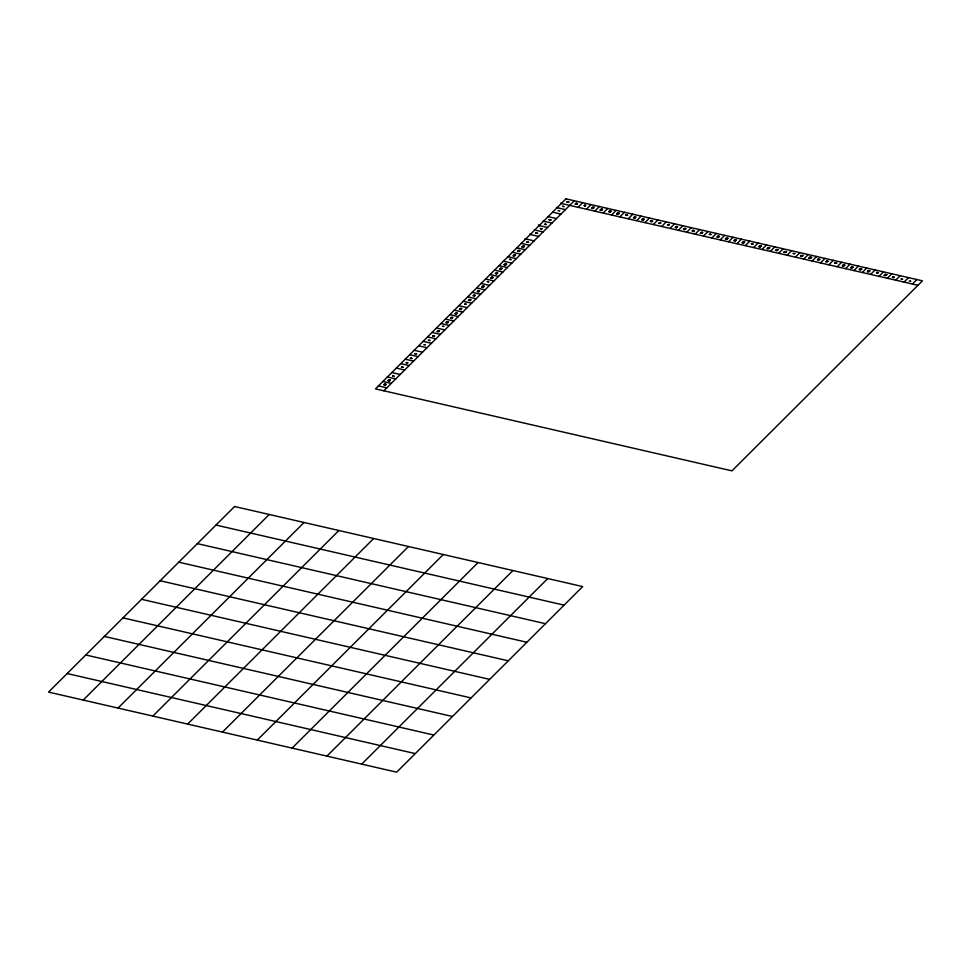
<?xml version="1.0" encoding="UTF-8"?>
<svg xmlns="http://www.w3.org/2000/svg" width="971" height="971" viewBox="0 0 971 971"><rect width="100%" height="100%" fill="white"/><g stroke="black" fill="none" stroke-linecap="round" stroke-linejoin="round"><path stroke-width="1.46" d="M407.796 362.863L406.667 363.069M497.091 273.761L495.987 274.004M610.468 211.945L609.327 212.151M727.959 238.344L726.891 238.526M736.346 240.225L735.241 240.444M744.66 242.192L743.337 242.677M753.059 244.049L751.93 244.279M761.41 245.991L760.123 246.755M769.76 247.908L768.935 248.333M777.395 250.554L776.266 250.773M778.111 249.838L777.346 250.336M786.474 251.756L785.345 251.962M794.824 253.674L793.708 253.892M803.151 255.64L802.058 255.81M860.937 269.768L859.796 269.974M388.036 380.438L389.893 380.486M389.929 380.681L388.121 380.656M432.678 335.905L434.535 335.942M434.583 336.124L432.763 336.112M477.319 291.361L479.189 291.397M479.225 291.603L477.368 291.543M521.973 246.816L523.83 246.865M523.867 247.059L522.058 247.035M566.979 201.919L568.836 201.956M568.885 202.162L567.052 202.114M641.807 219.58L643.676 219.616M643.712 219.822L641.855 219.749M725.361 238.793L727.218 238.83M727.267 239.012L725.422 238.987M808.904 258.007L810.773 258.055M810.809 258.25L808.977 258.201M892.458 277.221L894.315 277.269M894.352 277.463L892.507 277.403M392.502 375.983L393.68 375.789M437.144 331.439L438.322 331.245M481.786 286.906L482.975 286.7M526.804 241.997L527.981 241.803M633.456 217.65L634.646 217.455M717.011 236.863L718.188 236.669M800.553 256.077L801.743 255.883M884.108 275.303L885.285 275.096M423.744 344.79L424.618 344.717M437.86 330.71L438.734 330.638M442.327 326.256L443.201 326.183M446.794 321.802L447.667 321.729M451.26 317.347L452.134 317.274M455.727 312.893L456.601 312.82M460.181 308.438L461.067 308.365M464.648 303.984L465.522 303.911M468.386 300.257L469.272 300.185M469.114 299.529L469.988 299.456M473.581 295.075L474.455 295.002M478.048 290.62L478.921 290.547M513.04 255.713L513.914 255.64M558.046 210.816L558.92 210.743M574.966 204.189L575.839 204.116M658.52 223.403L659.394 223.33M742.062 242.616L742.936 242.544M825.617 261.842L826.491 261.769M909.159 281.056L910.033 280.983M525.068 238.805L534.147 240.844M529.875 234.011L530.506 234.217M534.293 229.605L535.033 229.702M538.759 225.151L539.026 225.138M543.262 220.648L543.966 220.793M525.335 238.781L525.954 238.757M538.517 225.915L539.16 225.393M543.529 221.23L552.001 223.027M560.983 203.509L561.602 203.073M383.691 384.783L385.438 385.135L384.249 384.577M428.345 340.238L430.092 340.59L428.891 340.044M472.986 295.706L474.734 296.058L473.532 295.5M482.648 286.069L484.395 286.421L483.194 285.875M487.102 281.614L488.85 281.966L487.66 281.42M491.569 277.16L493.317 277.512L492.115 276.966M496.035 272.705L497.783 273.057L496.582 272.511M500.502 268.251L502.25 268.603L501.048 268.057M504.969 263.796L506.716 264.148L505.515 263.602M509.435 259.342L511.183 259.694L509.981 259.148M513.89 254.888L515.637 255.239L514.448 254.693M517.64 251.161L519.388 251.513L518.186 250.967M518.356 250.433L520.104 250.785L518.902 250.239M522.823 245.991L524.571 246.331L523.369 245.784M562.525 206.325L564.2 206.799M411.546 358.153L410.187 358.36L411.279 358.105M456.188 313.609L454.829 313.815L455.921 313.56M500.83 269.064L499.482 269.27L500.575 269.028M545.848 224.167L544.488 224.374L545.581 224.119M389.881 379.94L390.099 379.989M425.444 344.923L425.019 344.851M439.56 330.844L439.135 330.771M444.026 326.39L443.626 326.305M448.493 321.935L448.092 321.85M452.947 317.481L452.583 317.396M457.414 313.026L457.05 312.941M461.88 308.572L461.541 308.475M466.347 304.117L465.983 304.032M470.085 300.391C469.199 301.75 472.27 298.752 470.389 299.59M475.28 295.208L474.88 295.135M479.747 290.754L479.346 290.681M514.739 255.846L514.339 255.774M559.745 210.938L559.405 210.853M390.366 380.219L389.128 379.77M383.836 390.791L574.334 200.754M576.665 204.323L576.301 204.238M83.3 699.994L269.173 514.557M578.218 207.139L582.685 202.684M584.748 206.131C582.564 204.675 587.552 205.585 584.918 205.876M586.569 209.056L591.036 204.602M592.808 208.267L592.055 208.097M593.269 207.806C590.938 206.811 596.218 207.224 593.026 208.316M593.293 208.547L591.582 208.158L593.487 207.855M594.932 210.974L599.398 206.52M601.219 209.942L599.872 210.149L600.964 209.906M601.522 209.991C604.387 209.141 599.095 208.716 601.838 209.906M603.282 212.892L607.749 208.449M611.633 214.822L616.1 210.367M118.11 708.005L303.984 522.568M619.996 216.739L624.462 212.285M628.346 218.657L632.813 214.203M634.985 217.71C637.886 216.776 632.376 216.521 635.265 217.468M636.709 220.587L641.163 216.132M643.724 218.827L642.365 219.033L643.457 218.791M645.06 222.505L649.526 218.05M152.92 716.003L338.794 530.579M650.291 221.388L652.039 221.74L650.849 221.182M652.075 220.757L650.728 220.963L651.808 220.708M653.41 224.422L657.877 219.968M660.426 222.675L659.078 222.881L660.171 222.626M660.207 223.536L659.843 223.451M661.773 226.352L666.227 221.898M668.788 224.592L667.429 224.799L668.521 224.556M668.291 225.345L669.444 224.932M670.124 228.27L674.59 223.816M677.139 226.522L675.792 226.729L676.872 226.474M676.836 227.772L675.136 227.372L677.794 226.862M678.474 230.188L682.941 225.733M187.731 724.014L373.604 538.577M684.773 229.156L683.414 229.362L684.506 229.12M685.502 228.44L684.142 228.646L685.235 228.391M686.837 232.118L691.303 227.663M693.852 230.358L692.493 230.564L693.585 230.321M695.187 234.035L699.654 229.581M700.856 232.482L702.203 232.287M700.965 232.688L700.492 233.149A2.889 1.469 -3.3 0 1 702.312 233.125L702.13 233.307A2.889 1.469 -3.3 0 0 700.322 233.295L701.936 232.239M703.538 235.953L708.005 231.499M710.566 234.205L709.206 234.412L710.299 234.157M711.901 237.883L716.367 233.428M718.916 236.123L717.557 236.329L718.649 236.087M222.541 732.025L408.415 546.588M720.251 239.801L724.718 235.346M728.602 241.718L733.069 237.264M733.845 240.602L735.423 241.111L734.392 240.674L734.816 240.153M736.965 243.648L741.431 239.194M743.762 242.75L743.313 243.199L743.895 242.592M745.315 245.566L749.782 241.111M257.351 740.023L443.225 554.599M753.678 247.484L758.133 243.029M759.905 246.707L759.152 246.525M760.39 246.986L758.679 246.598L760.257 246.197M762.029 249.413L766.495 244.959M768.316 248.382L766.969 248.588L768.061 248.333M770.379 251.331L774.846 246.877M778.742 253.249L783.196 248.794M292.174 748.034L478.035 562.597M787.093 255.179L791.559 250.724M795.443 257.097L799.91 252.642M803.806 259.014L808.26 254.56M811.635 257.4L811.477 257.558A2.889 1.469 -3.3 0 0 809.656 257.558L810.3 256.939L809.826 257.412A2.889 1.469 -3.3 0 1 811.647 257.388M812.157 260.944L816.623 256.49M817.388 259.815L819.136 260.167L817.946 259.621M820.507 262.862L824.974 258.407M326.984 756.045L512.858 570.608M827.316 261.964L826.916 261.891M828.87 264.78L833.336 260.325M836.699 263.165L836.541 263.323A2.889 1.469 -3.3 0 0 834.72 263.323L835.363 262.704L834.89 263.177A2.889 1.469 -3.3 0 1 836.711 263.153M837.22 266.709L841.687 262.255M843.447 265.92L842.707 265.738M843.678 265.969L842.233 265.811L843.933 266.2M845.571 268.627L850.038 264.173M851.87 267.595L850.511 267.802L851.603 267.547M853.934 270.545L858.4 266.09M361.795 764.043L547.668 578.619M861.763 268.931L861.605 269.088A2.889 1.469 -3.3 0 0 859.784 269.088L860.427 268.469L859.954 268.943A2.889 1.469 -3.3 0 1 861.775 268.918M862.284 272.475L866.751 268.02M868.062 271.115L867.589 271.589A2.889 1.469 -3.3 0 1 869.409 271.564L869.239 271.734A2.889 1.469 -3.3 0 0 867.419 271.734L868.79 270.399L868.317 270.86A2.889 1.469 -3.3 0 1 870.125 270.836L869.955 271.006A2.889 1.469 -3.3 0 0 868.147 271.006L867.807 271.055M870.635 274.392L875.102 269.938M878.998 276.31L883.464 271.856M886.826 274.696L886.669 274.854A2.889 1.469 -3.3 0 0 884.848 274.854L885.491 274.235L885.018 274.708A2.889 1.469 -3.3 0 1 886.839 274.684M887.348 278.24L891.815 273.786M895.711 280.158L900.166 275.703M900.942 279.029L902.69 279.381L901.489 278.835M904.062 282.076L908.528 277.621M910.859 281.189L910.47 281.105M912.412 283.993L916.879 279.551M546.479 224.519L545.386 224.617M501.424 269.465L500.368 269.525M456.819 313.973L455.775 314.082M412.177 358.505L411.085 358.602M601.85 210.306L600.806 210.416M644.307 219.228L643.263 219.288M652.706 221.109L651.638 221.218M661.02 223.075L660.001 223.136M685.405 229.52L684.312 229.617M686.145 228.78L685.041 228.889M694.508 230.697L693.792 231.122M702.834 232.639L701.766 232.749M711.197 234.569L710.104 234.654M719.547 236.487L718.455 236.584M768.947 248.734L767.867 248.831M852.502 267.96L851.458 268.069M540.228 228.573L542.049 228.658M495.222 273.482L497.043 273.567M528.661 242.289L526.852 242.204M450.58 318.015L452.389 318.1M483.631 287.222L481.859 287.125M405.927 362.559L407.747 362.644M439.013 331.73L437.266 331.694M394.335 376.299L392.575 376.202M608.611 211.642L610.431 211.727M635.325 217.941L633.578 217.905M691.983 231.037L693.415 230.819M718.843 237.179L717.083 237.094M726.126 238.004L727.934 238.089M734.477 239.922L736.297 240.007M742.839 241.84L744.648 241.937M751.19 243.77L752.998 243.855M759.54 245.687L761.361 245.772M767.903 247.605L769.712 247.702M775.526 250.251L776.97 250.033M776.254 249.535L778.062 249.62M784.604 251.453L786.425 251.538M792.967 253.37L794.776 253.467M801.318 255.3L803.138 255.385M802.398 256.405L800.65 256.32M859.08 269.477L860.889 269.562M885.977 275.594L884.229 275.558M541.988 228.998L540.944 229.083M452.292 318.476L451.272 318.512M693.755 231.45L692.772 231.571M469.673 300.318L470.51 300.27M513.865 256.053L513.319 256.065M465.546 304.311L464.939 304.336M742.936 242.956L742.354 242.968M438.734 331.038L437.982 331.147M917.983 285.28L560.655 203.303L561.287 203.509M538.759 225.66L538.82 225.927M675.61 227.311L676.629 227.214M568.29 202.271L567.452 202.102M643.118 219.919L642.28 219.762M523.357 247.168L522.434 247.01M726.721 239.133L725.823 238.975M810.275 258.359L809.426 258.213M478.63 291.713L477.817 291.555M893.769 277.572L892.919 277.415M434.037 336.245L433.163 336.1M389.395 380.79L388.473 380.62M567.501 201.798L568.448 201.968M642.329 219.446L643.275 219.616M522.495 246.695L523.442 246.865M725.883 238.672L726.83 238.842M809.438 257.885L810.372 258.055M477.853 291.239L478.788 291.409M892.98 277.099L893.927 277.269M433.2 335.772L434.146 335.942M388.558 380.316L389.505 380.486M676.314 227.797L676.678 226.971M563.435 206.204L563.229 206.155A1.214 0.619 -3.3 0 1 562.84 206.289M557.16 207.624L556.432 207.527L565.401 209.663M552.584 212.2L560.935 214.118M548.117 216.654L556.468 218.572M547.547 227.481L538.48 225.43L539.16 225.588M534.718 230.018L543.08 231.935M530.263 234.472L538.614 236.39M521.33 243.381L529.681 245.299M516.863 247.823L525.214 249.753M512.397 252.278L520.759 254.208M507.93 256.732L516.293 258.662M503.464 261.187L511.826 263.117M499.009 265.641L507.36 267.571M494.542 270.096L502.893 272.026M490.076 274.55L498.426 276.48M485.609 279.005L493.96 280.935M481.143 283.459L489.505 285.389M476.676 287.914L485.039 289.831M472.222 292.368L480.572 294.286M467.755 296.823L476.106 298.74M463.288 301.277L471.639 303.195M458.822 305.731L467.172 307.649M454.355 310.186L462.718 312.104M449.889 314.64L458.251 316.558M445.434 319.095L453.785 321.013M440.968 323.549L449.318 325.467M436.501 328.004L444.852 329.922M432.034 332.458L440.385 334.376M427.568 336.913L435.93 338.83M423.101 341.367L431.464 343.285M418.647 345.822L426.997 347.739M414.18 350.276L422.531 352.194M409.713 354.731L418.064 356.648M405.247 359.185L413.597 361.103M400.78 363.64L409.143 365.557M396.314 368.082L404.676 370.012M391.859 372.536L400.21 374.466M387.393 376.991L395.743 378.921M382.926 381.445L391.277 383.375M378.459 385.9L386.81 387.83M215.975 525.068L563.811 605.079M197.368 543.626L545.204 623.637M178.773 562.185L526.598 642.195M160.166 580.743L508.003 660.753M141.56 599.301L489.396 679.312M122.965 617.859L470.789 697.87M104.358 636.418L452.195 716.428M85.751 654.976L433.588 734.986M67.157 673.534L414.993 753.545M234.581 506.51L48.55 692.092L396.666 772.163L582.697 586.581L234.581 506.51M565.972 198.837L375.486 388.873L731.964 470.862L922.45 280.825L565.972 198.837M384.334 384.152L386.045 384.54L384.334 384.152M401.848 366.674L401.448 367.354A2.889 1.469 -3.3 0 1 403.281 367.341L403.426 367.196A2.889 1.469 -3.3 0 0 401.63 367.22L401.848 366.674M414.86 353.687L416.571 354.087L414.86 353.687M446.49 322.141L446.102 322.809A2.889 1.469 -3.3 0 1 447.922 322.797L448.08 322.651A2.889 1.469 -3.3 0 0 446.272 322.675L446.49 322.141M459.501 309.154L461.213 309.543L459.501 309.154M491.132 277.597L490.743 278.276A2.889 1.469 -3.3 0 1 492.564 278.264L492.722 278.107A2.889 1.469 -3.3 0 0 490.913 278.131L491.132 277.597M504.155 264.61L505.855 264.998L504.155 264.61M536.15 232.7L535.749 233.368A2.889 1.469 -3.3 0 1 537.582 233.356L537.728 233.21A2.889 1.469 -3.3 0 0 535.931 233.234L536.15 232.7M549.161 219.713L550.873 220.101L549.161 219.713M385.693 384.115L384.662 384.225L385.693 384.115M416.219 353.662L415.187 353.772L416.219 353.662M460.861 309.13L459.841 309.227L460.861 309.13M505.515 264.585L504.483 264.682L505.515 264.585M550.521 219.677L549.501 219.786L550.521 219.677M575.742 203.449L577.442 203.849L575.742 203.449M577.102 203.425L576.07 203.534L577.102 203.425M585.452 205.354L584.421 205.451L585.452 205.354M593.803 207.272L592.783 207.369L593.803 207.272M602.166 209.19L601.134 209.299L602.166 209.19M609.339 210.962L611.038 211.35L609.339 210.962M610.698 210.938L609.667 211.035L610.698 210.938M617.168 213.414L616.767 214.081A2.889 1.469 -3.3 0 1 618.6 214.069L618.745 213.923A2.889 1.469 -3.3 0 0 616.949 213.948L617.168 213.414M617.507 213.062L619.219 213.45L617.507 213.062M618.867 213.037L617.847 213.135L618.867 213.037M625.87 214.979L627.569 215.38L625.87 214.979M627.23 214.955L626.198 215.064L627.23 214.955M635.58 216.873L634.548 216.982L635.58 216.873M784.265 251.841L783.864 252.521A2.889 1.469 -3.3 0 1 785.697 252.509L785.842 252.351A2.889 1.469 -3.3 0 0 784.046 252.387L784.265 251.841M818.407 258.808L818.019 259.488A2.889 1.469 -3.3 0 1 819.84 259.475L819.997 259.318A2.889 1.469 -3.3 0 0 818.189 259.342L818.407 258.808M826.758 260.726L826.37 261.405A2.889 1.469 -3.3 0 1 828.19 261.393L828.348 261.235A2.889 1.469 -3.3 0 0 826.539 261.272L826.758 260.726M843.471 264.573L843.083 265.253A2.889 1.469 -3.3 0 1 844.904 265.241L845.061 265.083A2.889 1.469 -3.3 0 0 843.253 265.107L843.471 264.573M851.822 266.491L851.433 267.171A2.889 1.469 -3.3 0 1 853.254 267.159L853.412 267.001A2.889 1.469 -3.3 0 0 851.603 267.037L851.822 266.491M876.886 272.256L876.497 272.936A2.889 1.469 -3.3 0 1 878.318 272.924L878.476 272.766A2.889 1.469 -3.3 0 0 876.667 272.802L876.886 272.256"/></g></svg>
